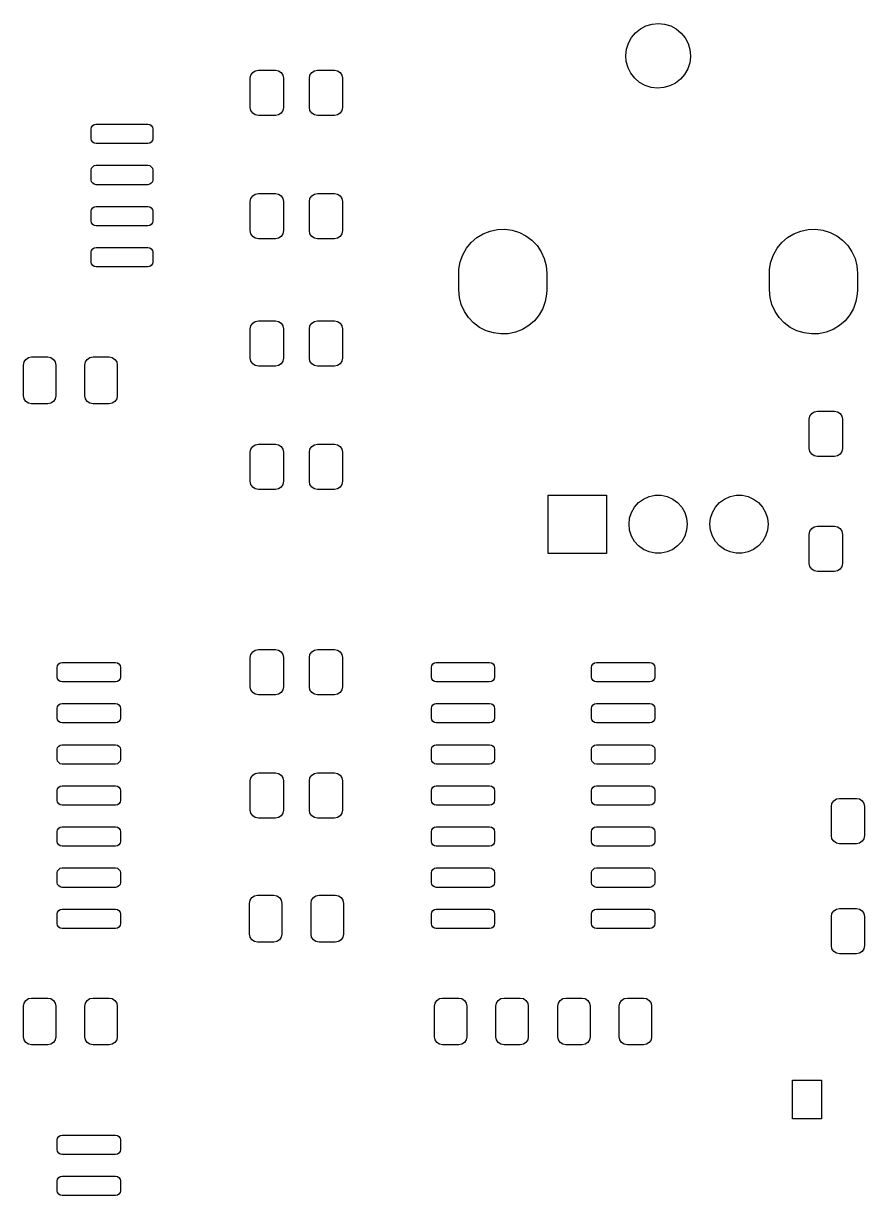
# Model space of a CAD drawing. Extents: x 57 to 241, y -129 to -56.
# Drawn here: x 189.94 to 215.93, y -91.87 to -55.64 of the extents above; entities that cross this region are included whole.
import ezdxf

# ---------------------------------------------------------------- set-up
doc = ezdxf.new("R2010")
doc.units = 0
doc.layers.add('BLACK', color=7, linetype='CONTINUOUS')

msp = doc.modelspace()

# ---------------------------------------------------------------- linework, layer by layer
at = {"layer": 'BLACK', "linetype": 'CONTINUOUS'}
for p, q in [((209.002, -55.8052), (209.175, -55.7148)), ((209.175, -55.7148), (209.363, -55.6597)), ((209.363, -55.6597), (209.557, -55.642)), ((209.557, -55.642), (209.751, -55.6624)), ((209.751, -55.6624), (209.938, -55.7201)), ((209.938, -55.7201), (210.109, -55.813)), ((208.631, -56.2481), (208.725, -56.077)), ((208.725, -56.077), (208.85, -55.9275)), ((208.85, -55.9275), (209.002, -55.8052)), ((210.109, -55.813), (210.26, -55.9374)), ((210.26, -55.9374), (210.383, -56.0886)), ((210.383, -56.0886), (210.475, -56.2609)), ((208.55, -56.628), (208.572, -56.4341)), ((208.572, -56.4341), (208.631, -56.2481)), ((210.475, -56.2609), (210.531, -56.4478)), ((210.531, -56.4478), (210.55, -56.642)), ((208.566, -56.8225), (208.55, -56.628)), ((208.62, -57.0101), (208.566, -56.8225)), ((210.525, -56.8635), (210.464, -57.0487)), ((210.55, -56.6699), (210.525, -56.8635)), ((210.55, -56.642), (210.55, -56.6699)), ((196.968, -57.2393), (197.022, -57.1582)), ((197.022, -57.1582), (197.103, -57.104)), ((197.103, -57.104), (197.199, -57.085)), ((197.199, -57.085), (197.724, -57.085)), ((197.724, -57.085), (197.82, -57.104)), ((197.82, -57.104), (197.901, -57.1582)), ((197.901, -57.1582), (197.955, -57.2393)), ((198.793, -57.2393), (198.847, -57.1582)), ((198.847, -57.1582), (198.928, -57.104)), ((198.928, -57.104), (199.024, -57.085)), ((199.024, -57.085), (199.549, -57.085)), ((199.549, -57.085), (199.645, -57.104)), ((199.645, -57.104), (199.726, -57.1582)), ((199.726, -57.1582), (199.78, -57.2393)), ((208.709, -57.1837), (208.62, -57.0101)), ((208.831, -57.3367), (208.709, -57.1837)), ((210.367, -57.2184), (210.24, -57.3662)), ((210.464, -57.0487), (210.367, -57.2184)), ((196.949, -57.335), (196.968, -57.2393)), ((196.949, -58.235), (196.949, -57.335)), ((197.955, -57.2393), (197.974, -57.335)), ((197.974, -57.335), (197.974, -58.235)), ((198.774, -57.335), (198.793, -57.2393)), ((198.774, -58.235), (198.774, -57.335)), ((199.78, -57.2393), (199.799, -57.335)), ((199.799, -57.335), (199.799, -58.235)), ((208.979, -57.4631), (208.831, -57.3367)), ((209.15, -57.5584), (208.979, -57.4631)), ((209.335, -57.6187), (209.15, -57.5584)), ((209.912, -57.5743), (209.724, -57.6268)), ((210.086, -57.4863), (209.912, -57.5743)), ((210.24, -57.3662), (210.086, -57.4863)), ((209.529, -57.6418), (209.335, -57.6187)), ((209.724, -57.6268), (209.529, -57.6418)), ((196.968, -58.3307), (196.949, -58.235)), ((197.974, -58.235), (197.955, -58.3307)), ((198.793, -58.3307), (198.774, -58.235)), ((199.799, -58.235), (199.78, -58.3307)), ((197.022, -58.4118), (196.968, -58.3307)), ((197.103, -58.466), (197.022, -58.4118)), ((197.199, -58.485), (197.103, -58.466)), ((197.724, -58.485), (197.199, -58.485)), ((197.82, -58.466), (197.724, -58.485)), ((197.901, -58.4118), (197.82, -58.466)), ((197.955, -58.3307), (197.901, -58.4118)), ((198.847, -58.4118), (198.793, -58.3307)), ((198.928, -58.466), (198.847, -58.4118)), ((199.024, -58.485), (198.928, -58.466)), ((199.549, -58.485), (199.024, -58.485)), ((199.645, -58.466), (199.549, -58.485)), ((199.726, -58.4118), (199.645, -58.466)), ((199.78, -58.3307), (199.726, -58.4118)), ((192.034, -58.905), (192.045, -58.8476)), ((192.034, -59.205), (192.034, -58.905)), ((192.045, -58.8476), (192.078, -58.7989)), ((192.078, -58.7989), (192.127, -58.7664)), ((192.127, -58.7664), (192.184, -58.755)), ((192.184, -58.755), (193.784, -58.755)), ((193.784, -58.755), (193.841, -58.7664)), ((193.841, -58.7664), (193.89, -58.7989)), ((193.89, -58.7989), (193.923, -58.8476)), ((193.923, -58.8476), (193.934, -58.905)), ((193.934, -58.905), (193.934, -59.205)), ((192.045, -59.2624), (192.034, -59.205)), ((192.078, -59.3111), (192.045, -59.2624)), ((192.127, -59.3436), (192.078, -59.3111)), ((192.184, -59.355), (192.127, -59.3436)), ((193.784, -59.355), (192.184, -59.355)), ((193.841, -59.3436), (193.784, -59.355)), ((193.89, -59.3111), (193.841, -59.3436)), ((193.923, -59.2624), (193.89, -59.3111)), ((193.934, -59.205), (193.923, -59.2624)), ((192.034, -60.175), (192.045, -60.1176)), ((192.045, -60.1176), (192.078, -60.0689)), ((192.078, -60.0689), (192.127, -60.0364)), ((192.127, -60.0364), (192.184, -60.025)), ((192.184, -60.025), (193.784, -60.025)), ((193.784, -60.025), (193.841, -60.0364)), ((193.841, -60.0364), (193.89, -60.0689)), ((193.89, -60.0689), (193.923, -60.1176)), ((193.923, -60.1176), (193.934, -60.175)), ((192.034, -60.475), (192.034, -60.175)), ((192.045, -60.5324), (192.034, -60.475)), ((193.934, -60.475), (193.923, -60.5324)), ((193.934, -60.175), (193.934, -60.475)), ((192.078, -60.5811), (192.045, -60.5324)), ((192.127, -60.6136), (192.078, -60.5811)), ((192.184, -60.625), (192.127, -60.6136)), ((193.784, -60.625), (192.184, -60.625)), ((193.841, -60.6136), (193.784, -60.625)), ((193.89, -60.5811), (193.841, -60.6136)), ((193.923, -60.5324), (193.89, -60.5811)), ((196.949, -61.145), (196.968, -61.0493)), ((196.949, -62.045), (196.949, -61.145)), ((196.968, -61.0493), (197.022, -60.9682)), ((197.022, -60.9682), (197.103, -60.914)), ((197.103, -60.914), (197.199, -60.895)), ((197.199, -60.895), (197.724, -60.895)), ((197.724, -60.895), (197.82, -60.914)), ((197.82, -60.914), (197.901, -60.9682)), ((197.901, -60.9682), (197.955, -61.0493)), ((197.955, -61.0493), (197.974, -61.145)), ((197.974, -61.145), (197.974, -62.045)), ((198.774, -61.145), (198.793, -61.0493)), ((198.774, -62.045), (198.774, -61.145)), ((198.793, -61.0493), (198.847, -60.9682)), ((198.847, -60.9682), (198.928, -60.914)), ((198.928, -60.914), (199.024, -60.895)), ((199.024, -60.895), (199.549, -60.895)), ((199.549, -60.895), (199.645, -60.914)), ((199.645, -60.914), (199.726, -60.9682)), ((199.726, -60.9682), (199.78, -61.0493)), ((199.78, -61.0493), (199.799, -61.145)), ((199.799, -61.145), (199.799, -62.045)), ((192.034, -61.445), (192.045, -61.3876)), ((192.034, -61.745), (192.034, -61.445)), ((192.045, -61.3876), (192.078, -61.3389)), ((192.078, -61.3389), (192.127, -61.3064)), ((192.127, -61.3064), (192.184, -61.295)), ((192.184, -61.295), (193.784, -61.295)), ((193.784, -61.295), (193.841, -61.3064)), ((193.841, -61.3064), (193.89, -61.3389)), ((193.89, -61.3389), (193.923, -61.3876)), ((193.923, -61.3876), (193.934, -61.445)), ((193.934, -61.445), (193.934, -61.745)), ((192.045, -61.8024), (192.034, -61.745)), ((192.078, -61.8511), (192.045, -61.8024)), ((192.127, -61.8836), (192.078, -61.8511)), ((192.184, -61.895), (192.127, -61.8836)), ((193.784, -61.895), (192.184, -61.895)), ((193.841, -61.8836), (193.784, -61.895)), ((193.89, -61.8511), (193.841, -61.8836)), ((193.923, -61.8024), (193.89, -61.8511)), ((193.934, -61.745), (193.923, -61.8024)), ((196.968, -62.1407), (196.949, -62.045)), ((197.022, -62.2218), (196.968, -62.1407)), ((197.103, -62.276), (197.022, -62.2218)), ((197.199, -62.295), (197.103, -62.276)), ((197.724, -62.295), (197.199, -62.295)), ((197.82, -62.276), (197.724, -62.295)), ((197.901, -62.2218), (197.82, -62.276)), ((197.955, -62.1407), (197.901, -62.2218)), ((197.974, -62.045), (197.955, -62.1407)), ((198.793, -62.1407), (198.774, -62.045)), ((198.847, -62.2218), (198.793, -62.1407)), ((198.928, -62.276), (198.847, -62.2218)), ((199.024, -62.295), (198.928, -62.276)), ((199.549, -62.295), (199.024, -62.295)), ((199.645, -62.276), (199.549, -62.295)), ((199.726, -62.2218), (199.645, -62.276)), ((199.78, -62.1407), (199.726, -62.2218)), ((199.799, -62.045), (199.78, -62.1407)), ((203.775, -62.4119), (203.949, -62.2611)), ((203.949, -62.2611), (204.145, -62.1418)), ((204.145, -62.1418), (204.359, -62.0574)), ((204.359, -62.0574), (204.584, -62.0101)), ((204.584, -62.0101), (204.814, -62.0015)), ((204.814, -62.0015), (205.042, -62.0317)), ((205.042, -62.0317), (205.262, -62.0999)), ((205.262, -62.0999), (205.467, -62.2041)), ((205.467, -62.2041), (205.651, -62.3414)), ((213.375, -62.4119), (213.549, -62.2611)), ((213.549, -62.2611), (213.745, -62.1418)), ((213.745, -62.1418), (213.959, -62.0574)), ((213.959, -62.0574), (214.184, -62.0101)), ((214.184, -62.0101), (214.414, -62.0015)), ((214.414, -62.0015), (214.642, -62.0317)), ((214.642, -62.0317), (214.862, -62.0999)), ((214.862, -62.0999), (215.067, -62.2041)), ((215.067, -62.2041), (215.251, -62.3414)), ((192.034, -62.715), (192.045, -62.6576)), ((192.045, -62.6576), (192.078, -62.6089)), ((192.078, -62.6089), (192.127, -62.5764)), ((192.127, -62.5764), (192.184, -62.565)), ((192.184, -62.565), (193.784, -62.565)), ((193.784, -62.565), (193.841, -62.5764)), ((193.841, -62.5764), (193.89, -62.6089)), ((193.89, -62.6089), (193.923, -62.6576)), ((193.923, -62.6576), (193.934, -62.715)), ((203.515, -62.7895), (203.629, -62.5897)), ((203.629, -62.5897), (203.775, -62.4119)), ((205.651, -62.3414), (205.81, -62.5078)), ((205.81, -62.5078), (205.938, -62.6986)), ((213.115, -62.7895), (213.229, -62.5897)), ((213.229, -62.5897), (213.375, -62.4119)), ((215.251, -62.3414), (215.41, -62.5078)), ((215.41, -62.5078), (215.538, -62.6986)), ((192.034, -63.015), (192.034, -62.715)), ((192.045, -63.0724), (192.034, -63.015)), ((193.934, -63.015), (193.923, -63.0724)), ((193.934, -62.715), (193.934, -63.015)), ((203.396, -63.232), (203.437, -63.0057)), ((203.437, -63.0057), (203.515, -62.7895)), ((205.938, -62.6986), (206.033, -62.9083)), ((206.033, -62.9083), (206.091, -63.1309)), ((212.996, -63.232), (213.037, -63.0057)), ((213.037, -63.0057), (213.115, -62.7895)), ((215.538, -62.6986), (215.633, -62.9083)), ((215.633, -62.9083), (215.691, -63.1309)), ((192.078, -63.1211), (192.045, -63.0724)), ((192.127, -63.1536), (192.078, -63.1211)), ((192.184, -63.165), (192.127, -63.1536)), ((193.784, -63.165), (192.184, -63.165)), ((193.841, -63.1536), (193.784, -63.165)), ((193.89, -63.1211), (193.841, -63.1536)), ((193.923, -63.0724), (193.89, -63.1211)), ((203.39, -63.36), (203.396, -63.232)), ((203.39, -63.88), (203.39, -63.36)), ((206.091, -63.1309), (206.11, -63.36)), ((206.11, -63.36), (206.11, -63.88)), ((212.99, -63.36), (212.996, -63.232)), ((212.99, -63.88), (212.99, -63.36)), ((215.691, -63.1309), (215.71, -63.36)), ((215.71, -63.36), (215.71, -63.88)), ((203.409, -64.1091), (203.39, -63.88)), ((203.467, -64.3317), (203.409, -64.1091)), ((206.104, -64.008), (206.063, -64.2343)), ((206.11, -63.88), (206.104, -64.008)), ((213.009, -64.1091), (212.99, -63.88)), ((213.067, -64.3317), (213.009, -64.1091)), ((215.704, -64.008), (215.663, -64.2343)), ((215.71, -63.88), (215.704, -64.008)), ((203.562, -64.5414), (203.467, -64.3317)), ((205.985, -64.4505), (205.871, -64.6503)), ((206.063, -64.2343), (205.985, -64.4505)), ((213.162, -64.5414), (213.067, -64.3317)), ((215.585, -64.4505), (215.471, -64.6503)), ((215.663, -64.2343), (215.585, -64.4505)), ((197.103, -64.851), (197.199, -64.832)), ((197.199, -64.832), (197.724, -64.832)), ((197.724, -64.832), (197.82, -64.851)), ((198.928, -64.851), (199.024, -64.832)), ((199.024, -64.832), (199.549, -64.832)), ((199.549, -64.832), (199.645, -64.851)), ((203.69, -64.7322), (203.562, -64.5414)), ((203.849, -64.8986), (203.69, -64.7322)), ((205.725, -64.8281), (205.551, -64.9789)), ((205.871, -64.6503), (205.725, -64.8281)), ((213.29, -64.7322), (213.162, -64.5414)), ((213.449, -64.8986), (213.29, -64.7322)), ((215.325, -64.8281), (215.151, -64.9789)), ((215.471, -64.6503), (215.325, -64.8281)), ((196.949, -65.082), (196.968, -64.9863)), ((196.949, -65.982), (196.949, -65.082)), ((196.968, -64.9863), (197.022, -64.9052)), ((197.022, -64.9052), (197.103, -64.851)), ((197.82, -64.851), (197.901, -64.9052)), ((197.901, -64.9052), (197.955, -64.9863)), ((197.955, -64.9863), (197.974, -65.082)), ((197.974, -65.082), (197.974, -65.982)), ((198.774, -65.082), (198.793, -64.9863)), ((198.774, -65.982), (198.774, -65.082)), ((198.793, -64.9863), (198.847, -64.9052)), ((198.847, -64.9052), (198.928, -64.851)), ((199.645, -64.851), (199.726, -64.9052)), ((199.726, -64.9052), (199.78, -64.9863)), ((199.78, -64.9863), (199.799, -65.082)), ((199.799, -65.082), (199.799, -65.982)), ((204.033, -65.0359), (203.849, -64.8986)), ((204.238, -65.1401), (204.033, -65.0359)), ((204.458, -65.2083), (204.238, -65.1401)), ((205.141, -65.1826), (204.916, -65.2299)), ((205.355, -65.0982), (205.141, -65.1826)), ((205.551, -64.9789), (205.355, -65.0982)), ((213.633, -65.0359), (213.449, -64.8986)), ((213.838, -65.1401), (213.633, -65.0359)), ((214.058, -65.2083), (213.838, -65.1401)), ((214.741, -65.1826), (214.516, -65.2299)), ((214.955, -65.0982), (214.741, -65.1826)), ((215.151, -64.9789), (214.955, -65.0982)), ((204.686, -65.2385), (204.458, -65.2083)), ((204.916, -65.2299), (204.686, -65.2385)), ((214.286, -65.2385), (214.058, -65.2083)), ((214.516, -65.2299), (214.286, -65.2385)), ((189.939, -66.2), (189.958, -66.1043)), ((189.939, -67.15), (189.939, -66.2)), ((189.958, -66.1043), (190.012, -66.0232)), ((190.012, -66.0232), (190.093, -65.969)), ((190.093, -65.969), (190.189, -65.95)), ((190.189, -65.95), (190.689, -65.95)), ((190.689, -65.95), (190.785, -65.969)), ((190.785, -65.969), (190.866, -66.0232)), ((190.866, -66.0232), (190.92, -66.1043)), ((190.92, -66.1043), (190.939, -66.2)), ((190.939, -66.2), (190.939, -67.15)), ((191.839, -66.2), (191.858, -66.1043)), ((191.839, -67.15), (191.839, -66.2)), ((191.858, -66.1043), (191.912, -66.0232)), ((191.912, -66.0232), (191.993, -65.969)), ((191.993, -65.969), (192.089, -65.95)), ((192.089, -65.95), (192.589, -65.95)), ((192.589, -65.95), (192.685, -65.969)), ((192.685, -65.969), (192.766, -66.0232)), ((192.766, -66.0232), (192.82, -66.1043)), ((192.82, -66.1043), (192.839, -66.2)), ((192.839, -66.2), (192.839, -67.15)), ((196.968, -66.0777), (196.949, -65.982)), ((197.022, -66.1588), (196.968, -66.0777)), ((197.103, -66.213), (197.022, -66.1588)), ((197.199, -66.232), (197.103, -66.213)), ((197.724, -66.232), (197.199, -66.232)), ((197.82, -66.213), (197.724, -66.232)), ((197.901, -66.1588), (197.82, -66.213)), ((197.955, -66.0777), (197.901, -66.1588)), ((197.974, -65.982), (197.955, -66.0777)), ((198.793, -66.0777), (198.774, -65.982)), ((198.847, -66.1588), (198.793, -66.0777)), ((198.928, -66.213), (198.847, -66.1588)), ((199.024, -66.232), (198.928, -66.213)), ((199.549, -66.232), (199.024, -66.232)), ((199.645, -66.213), (199.549, -66.232)), ((199.726, -66.1588), (199.645, -66.213)), ((199.78, -66.0777), (199.726, -66.1588)), ((199.799, -65.982), (199.78, -66.0777)), ((189.958, -67.2457), (189.939, -67.15)), ((190.012, -67.3268), (189.958, -67.2457)), ((190.093, -67.381), (190.012, -67.3268)), ((190.866, -67.3268), (190.785, -67.381)), ((190.92, -67.2457), (190.866, -67.3268)), ((190.939, -67.15), (190.92, -67.2457)), ((191.858, -67.2457), (191.839, -67.15)), ((191.912, -67.3268), (191.858, -67.2457)), ((191.993, -67.381), (191.912, -67.3268)), ((192.766, -67.3268), (192.685, -67.381)), ((192.82, -67.2457), (192.766, -67.3268)), ((192.839, -67.15), (192.82, -67.2457)), ((190.189, -67.4), (190.093, -67.381)), ((190.689, -67.4), (190.189, -67.4)), ((190.785, -67.381), (190.689, -67.4)), ((192.089, -67.4), (191.993, -67.381)), ((192.589, -67.4), (192.089, -67.4)), ((192.685, -67.381), (192.589, -67.4)), ((214.24, -67.7803), (214.294, -67.6992)), ((214.294, -67.6992), (214.375, -67.645)), ((214.375, -67.645), (214.471, -67.626)), ((214.471, -67.626), (214.996, -67.626)), ((214.996, -67.626), (215.092, -67.645)), ((215.092, -67.645), (215.173, -67.6992)), ((215.173, -67.6992), (215.227, -67.7803)), ((214.221, -67.876), (214.24, -67.7803)), ((214.221, -68.776), (214.221, -67.876)), ((215.227, -67.7803), (215.246, -67.876)), ((215.246, -67.876), (215.246, -68.776)), ((196.949, -68.892), (196.968, -68.7963)), ((196.968, -68.7963), (197.022, -68.7152)), ((197.022, -68.7152), (197.103, -68.661)), ((197.103, -68.661), (197.199, -68.642)), ((197.199, -68.642), (197.724, -68.642)), ((197.724, -68.642), (197.82, -68.661)), ((197.82, -68.661), (197.901, -68.7152)), ((197.901, -68.7152), (197.955, -68.7963)), ((197.955, -68.7963), (197.974, -68.892)), ((198.774, -68.892), (198.793, -68.7963)), ((198.793, -68.7963), (198.847, -68.7152)), ((198.847, -68.7152), (198.928, -68.661)), ((198.928, -68.661), (199.024, -68.642)), ((199.024, -68.642), (199.549, -68.642)), ((199.549, -68.642), (199.645, -68.661)), ((199.645, -68.661), (199.726, -68.7152)), ((199.726, -68.7152), (199.78, -68.7963)), ((199.78, -68.7963), (199.799, -68.892)), ((214.24, -68.8717), (214.221, -68.776)), ((215.246, -68.776), (215.227, -68.8717)), ((196.949, -69.792), (196.949, -68.892)), ((197.974, -68.892), (197.974, -69.792)), ((198.774, -69.792), (198.774, -68.892)), ((199.799, -68.892), (199.799, -69.792)), ((214.294, -68.9528), (214.24, -68.8717)), ((214.375, -69.007), (214.294, -68.9528)), ((214.471, -69.026), (214.375, -69.007)), ((214.996, -69.026), (214.471, -69.026)), ((215.092, -69.007), (214.996, -69.026)), ((215.173, -68.9528), (215.092, -69.007)), ((215.227, -68.8717), (215.173, -68.9528)), ((196.968, -69.8877), (196.949, -69.792)), ((197.022, -69.9688), (196.968, -69.8877)), ((197.955, -69.8877), (197.901, -69.9688)), ((197.974, -69.792), (197.955, -69.8877)), ((198.793, -69.8877), (198.774, -69.792)), ((198.847, -69.9688), (198.793, -69.8877)), ((199.78, -69.8877), (199.726, -69.9688)), ((199.799, -69.792), (199.78, -69.8877)), ((197.103, -70.023), (197.022, -69.9688)), ((197.199, -70.042), (197.103, -70.023)), ((197.724, -70.042), (197.199, -70.042)), ((197.82, -70.023), (197.724, -70.042)), ((197.901, -69.9688), (197.82, -70.023)), ((198.928, -70.023), (198.847, -69.9688)), ((199.024, -70.042), (198.928, -70.023)), ((199.549, -70.042), (199.024, -70.042)), ((199.645, -70.023), (199.549, -70.042)), ((199.726, -69.9688), (199.645, -70.023)), ((206.15, -72.02), (206.15, -70.22)), ((206.15, -70.22), (207.95, -70.22)), ((207.95, -70.22), (207.95, -72.02)), ((209.1, -70.3406), (209.272, -70.264)), ((209.272, -70.264), (209.456, -70.2249)), ((209.456, -70.2249), (209.644, -70.2249)), ((209.644, -70.2249), (209.828, -70.264)), ((209.828, -70.264), (210, -70.3406)), ((211.6, -70.3406), (211.772, -70.264)), ((211.772, -70.264), (211.956, -70.2249)), ((211.956, -70.2249), (212.144, -70.2249)), ((212.144, -70.2249), (212.328, -70.264)), ((212.328, -70.264), (212.5, -70.3406)), ((208.728, -70.7539), (208.822, -70.591)), ((208.822, -70.591), (208.948, -70.4512)), ((208.948, -70.4512), (209.1, -70.3406)), ((210, -70.3406), (210.152, -70.4512)), ((210.152, -70.4512), (210.278, -70.591)), ((210.278, -70.591), (210.372, -70.7539)), ((211.228, -70.7539), (211.322, -70.591)), ((211.322, -70.591), (211.448, -70.4512)), ((211.448, -70.4512), (211.6, -70.3406)), ((212.5, -70.3406), (212.652, -70.4512)), ((212.652, -70.4512), (212.778, -70.591)), ((212.778, -70.591), (212.872, -70.7539)), ((208.65, -71.12), (208.67, -70.9329)), ((208.67, -70.9329), (208.728, -70.7539)), ((210.372, -70.7539), (210.43, -70.9329)), ((210.43, -70.9329), (210.45, -71.12)), ((211.15, -71.12), (211.17, -70.9329)), ((211.17, -70.9329), (211.228, -70.7539)), ((212.872, -70.7539), (212.93, -70.9329)), ((212.93, -70.9329), (212.95, -71.12)), ((208.67, -71.3071), (208.65, -71.12)), ((208.728, -71.4861), (208.67, -71.3071)), ((210.43, -71.3071), (210.372, -71.4861)), ((210.45, -71.12), (210.43, -71.3071)), ((211.17, -71.3071), (211.15, -71.12)), ((211.228, -71.4861), (211.17, -71.3071)), ((212.93, -71.3071), (212.872, -71.4861)), ((212.95, -71.12), (212.93, -71.3071)), ((214.221, -71.432), (214.24, -71.3363)), ((214.24, -71.3363), (214.294, -71.2552)), ((214.294, -71.2552), (214.375, -71.201)), ((214.375, -71.201), (214.471, -71.182)), ((214.471, -71.182), (214.996, -71.182)), ((214.996, -71.182), (215.092, -71.201)), ((215.092, -71.201), (215.173, -71.2552)), ((215.173, -71.2552), (215.227, -71.3363)), ((215.227, -71.3363), (215.246, -71.432)), ((208.822, -71.649), (208.728, -71.4861)), ((208.948, -71.7888), (208.822, -71.649)), ((210.278, -71.649), (210.152, -71.7888)), ((210.372, -71.4861), (210.278, -71.649)), ((211.322, -71.649), (211.228, -71.4861)), ((211.448, -71.7888), (211.322, -71.649)), ((212.778, -71.649), (212.652, -71.7888)), ((212.872, -71.4861), (212.778, -71.649)), ((214.221, -72.332), (214.221, -71.432)), ((215.246, -71.432), (215.246, -72.332)), ((207.95, -72.02), (206.15, -72.02)), ((209.1, -71.8994), (208.948, -71.7888)), ((209.272, -71.976), (209.1, -71.8994)), ((209.456, -72.0151), (209.272, -71.976)), ((209.644, -72.0151), (209.456, -72.0151)), ((209.828, -71.976), (209.644, -72.0151)), ((210, -71.8994), (209.828, -71.976)), ((210.152, -71.7888), (210, -71.8994)), ((211.6, -71.8994), (211.448, -71.7888)), ((211.772, -71.976), (211.6, -71.8994)), ((211.956, -72.0151), (211.772, -71.976)), ((212.144, -72.0151), (211.956, -72.0151)), ((212.328, -71.976), (212.144, -72.0151)), ((212.5, -71.8994), (212.328, -71.976)), ((212.652, -71.7888), (212.5, -71.8994)), ((214.24, -72.4277), (214.221, -72.332)), ((214.294, -72.5088), (214.24, -72.4277)), ((215.227, -72.4277), (215.173, -72.5088)), ((215.246, -72.332), (215.227, -72.4277)), ((214.375, -72.563), (214.294, -72.5088)), ((214.471, -72.582), (214.375, -72.563)), ((214.996, -72.582), (214.471, -72.582)), ((215.092, -72.563), (214.996, -72.582)), ((215.173, -72.5088), (215.092, -72.563)), ((196.949, -75.242), (196.968, -75.1463)), ((196.949, -76.142), (196.949, -75.242)), ((196.968, -75.1463), (197.022, -75.0652)), ((197.022, -75.0652), (197.103, -75.011)), ((197.103, -75.011), (197.199, -74.992)), ((197.199, -74.992), (197.724, -74.992)), ((197.724, -74.992), (197.82, -75.011)), ((197.82, -75.011), (197.901, -75.0652)), ((197.901, -75.0652), (197.955, -75.1463)), ((197.955, -75.1463), (197.974, -75.242)), ((197.974, -75.242), (197.974, -76.142)), ((198.774, -75.242), (198.793, -75.1463)), ((198.774, -76.142), (198.774, -75.242)), ((198.793, -75.1463), (198.847, -75.0652)), ((198.847, -75.0652), (198.928, -75.011)), ((198.928, -75.011), (199.024, -74.992)), ((199.024, -74.992), (199.549, -74.992)), ((199.549, -74.992), (199.645, -75.011)), ((199.645, -75.011), (199.726, -75.0652)), ((199.726, -75.0652), (199.78, -75.1463)), ((199.78, -75.1463), (199.799, -75.242)), ((199.799, -75.242), (199.799, -76.142)), ((190.984, -75.542), (190.995, -75.4846)), ((190.984, -75.842), (190.984, -75.542)), ((190.995, -75.4846), (191.028, -75.4359)), ((191.028, -75.4359), (191.077, -75.4034)), ((191.077, -75.4034), (191.134, -75.392)), ((191.134, -75.392), (192.784, -75.392)), ((192.784, -75.392), (192.841, -75.4034)), ((192.841, -75.4034), (192.89, -75.4359)), ((192.89, -75.4359), (192.923, -75.4846)), ((192.923, -75.4846), (192.934, -75.542)), ((192.934, -75.542), (192.934, -75.842)), ((202.544, -75.542), (202.555, -75.4846)), ((202.544, -75.842), (202.544, -75.542)), ((202.555, -75.4846), (202.588, -75.4359)), ((202.588, -75.4359), (202.637, -75.4034)), ((202.637, -75.4034), (202.694, -75.392)), ((202.694, -75.392), (204.344, -75.392)), ((204.344, -75.392), (204.401, -75.4034)), ((204.401, -75.4034), (204.45, -75.4359)), ((204.45, -75.4359), (204.483, -75.4846)), ((204.483, -75.4846), (204.494, -75.542)), ((204.494, -75.542), (204.494, -75.842)), ((207.494, -75.542), (207.505, -75.4846)), ((207.494, -75.842), (207.494, -75.542)), ((207.505, -75.4846), (207.538, -75.4359)), ((207.538, -75.4359), (207.587, -75.4034)), ((207.587, -75.4034), (207.644, -75.392)), ((207.644, -75.392), (209.294, -75.392)), ((209.294, -75.392), (209.351, -75.4034)), ((209.351, -75.4034), (209.4, -75.4359)), ((209.4, -75.4359), (209.433, -75.4846)), ((209.433, -75.4846), (209.444, -75.542)), ((209.444, -75.542), (209.444, -75.842)), ((190.995, -75.8994), (190.984, -75.842)), ((191.028, -75.9481), (190.995, -75.8994)), ((191.077, -75.9806), (191.028, -75.9481)), ((191.134, -75.992), (191.077, -75.9806)), ((192.784, -75.992), (191.134, -75.992)), ((192.841, -75.9806), (192.784, -75.992)), ((192.89, -75.9481), (192.841, -75.9806)), ((192.923, -75.8994), (192.89, -75.9481)), ((192.934, -75.842), (192.923, -75.8994)), ((202.555, -75.8994), (202.544, -75.842)), ((202.588, -75.9481), (202.555, -75.8994)), ((202.637, -75.9806), (202.588, -75.9481)), ((202.694, -75.992), (202.637, -75.9806)), ((204.344, -75.992), (202.694, -75.992)), ((204.401, -75.9806), (204.344, -75.992)), ((204.45, -75.9481), (204.401, -75.9806)), ((204.483, -75.8994), (204.45, -75.9481)), ((204.494, -75.842), (204.483, -75.8994)), ((207.505, -75.8994), (207.494, -75.842)), ((207.538, -75.9481), (207.505, -75.8994)), ((207.587, -75.9806), (207.538, -75.9481)), ((207.644, -75.992), (207.587, -75.9806)), ((209.294, -75.992), (207.644, -75.992)), ((209.351, -75.9806), (209.294, -75.992)), ((209.4, -75.9481), (209.351, -75.9806)), ((209.433, -75.8994), (209.4, -75.9481)), ((209.444, -75.842), (209.433, -75.8994)), ((196.968, -76.2377), (196.949, -76.142)), ((197.022, -76.3188), (196.968, -76.2377)), ((197.103, -76.373), (197.022, -76.3188)), ((197.199, -76.392), (197.103, -76.373)), ((197.724, -76.392), (197.199, -76.392)), ((197.82, -76.373), (197.724, -76.392)), ((197.901, -76.3188), (197.82, -76.373)), ((197.955, -76.2377), (197.901, -76.3188)), ((197.974, -76.142), (197.955, -76.2377)), ((198.793, -76.2377), (198.774, -76.142)), ((198.847, -76.3188), (198.793, -76.2377)), ((198.928, -76.373), (198.847, -76.3188)), ((199.024, -76.392), (198.928, -76.373)), ((199.549, -76.392), (199.024, -76.392)), ((199.645, -76.373), (199.549, -76.392)), ((199.726, -76.3188), (199.645, -76.373)), ((199.78, -76.2377), (199.726, -76.3188)), ((199.799, -76.142), (199.78, -76.2377)), ((190.984, -76.812), (190.995, -76.7546)), ((190.995, -76.7546), (191.028, -76.7059)), ((191.028, -76.7059), (191.077, -76.6734)), ((191.077, -76.6734), (191.134, -76.662)), ((191.134, -76.662), (192.784, -76.662)), ((192.784, -76.662), (192.841, -76.6734)), ((192.841, -76.6734), (192.89, -76.7059)), ((192.89, -76.7059), (192.923, -76.7546)), ((192.923, -76.7546), (192.934, -76.812)), ((202.544, -76.812), (202.555, -76.7546)), ((202.555, -76.7546), (202.588, -76.7059)), ((202.588, -76.7059), (202.637, -76.6734)), ((202.637, -76.6734), (202.694, -76.662)), ((202.694, -76.662), (204.344, -76.662)), ((204.344, -76.662), (204.401, -76.6734)), ((204.401, -76.6734), (204.45, -76.7059)), ((204.45, -76.7059), (204.483, -76.7546)), ((204.483, -76.7546), (204.494, -76.812)), ((207.494, -76.812), (207.505, -76.7546)), ((207.505, -76.7546), (207.538, -76.7059)), ((207.538, -76.7059), (207.587, -76.6734)), ((207.587, -76.6734), (207.644, -76.662)), ((207.644, -76.662), (209.294, -76.662)), ((209.294, -76.662), (209.351, -76.6734)), ((209.351, -76.6734), (209.4, -76.7059)), ((209.4, -76.7059), (209.433, -76.7546)), ((209.433, -76.7546), (209.444, -76.812)), ((190.984, -77.112), (190.984, -76.812)), ((190.995, -77.1694), (190.984, -77.112)), ((192.934, -77.112), (192.923, -77.1694)), ((192.934, -76.812), (192.934, -77.112)), ((202.544, -77.112), (202.544, -76.812)), ((202.555, -77.1694), (202.544, -77.112)), ((204.494, -77.112), (204.483, -77.1694)), ((204.494, -76.812), (204.494, -77.112)), ((207.494, -77.112), (207.494, -76.812)), ((207.505, -77.1694), (207.494, -77.112)), ((209.444, -77.112), (209.433, -77.1694)), ((209.444, -76.812), (209.444, -77.112)), ((191.028, -77.2181), (190.995, -77.1694)), ((191.077, -77.2506), (191.028, -77.2181)), ((191.134, -77.262), (191.077, -77.2506)), ((192.784, -77.262), (191.134, -77.262)), ((192.841, -77.2506), (192.784, -77.262)), ((192.89, -77.2181), (192.841, -77.2506)), ((192.923, -77.1694), (192.89, -77.2181)), ((202.588, -77.2181), (202.555, -77.1694)), ((202.637, -77.2506), (202.588, -77.2181)), ((202.694, -77.262), (202.637, -77.2506)), ((204.344, -77.262), (202.694, -77.262)), ((204.401, -77.2506), (204.344, -77.262)), ((204.45, -77.2181), (204.401, -77.2506)), ((204.483, -77.1694), (204.45, -77.2181)), ((207.538, -77.2181), (207.505, -77.1694)), ((207.587, -77.2506), (207.538, -77.2181)), ((207.644, -77.262), (207.587, -77.2506)), ((209.294, -77.262), (207.644, -77.262)), ((209.351, -77.2506), (209.294, -77.262)), ((209.4, -77.2181), (209.351, -77.2506)), ((209.433, -77.1694), (209.4, -77.2181)), ((190.984, -78.082), (190.995, -78.0246)), ((190.984, -78.382), (190.984, -78.082)), ((190.995, -78.0246), (191.028, -77.9759)), ((191.028, -77.9759), (191.077, -77.9434)), ((191.077, -77.9434), (191.134, -77.932)), ((191.134, -77.932), (192.784, -77.932)), ((192.784, -77.932), (192.841, -77.9434)), ((192.841, -77.9434), (192.89, -77.9759)), ((192.89, -77.9759), (192.923, -78.0246)), ((192.923, -78.0246), (192.934, -78.082)), ((192.934, -78.082), (192.934, -78.382)), ((202.544, -78.082), (202.555, -78.0246)), ((202.544, -78.382), (202.544, -78.082)), ((202.555, -78.0246), (202.588, -77.9759)), ((202.588, -77.9759), (202.637, -77.9434)), ((202.637, -77.9434), (202.694, -77.932)), ((202.694, -77.932), (204.344, -77.932)), ((204.344, -77.932), (204.401, -77.9434)), ((204.401, -77.9434), (204.45, -77.9759)), ((204.45, -77.9759), (204.483, -78.0246)), ((204.483, -78.0246), (204.494, -78.082)), ((204.494, -78.082), (204.494, -78.382)), ((207.494, -78.082), (207.505, -78.0246)), ((207.494, -78.382), (207.494, -78.082)), ((207.505, -78.0246), (207.538, -77.9759)), ((207.538, -77.9759), (207.587, -77.9434)), ((207.587, -77.9434), (207.644, -77.932)), ((207.644, -77.932), (209.294, -77.932)), ((209.294, -77.932), (209.351, -77.9434)), ((209.351, -77.9434), (209.4, -77.9759)), ((209.4, -77.9759), (209.433, -78.0246)), ((209.433, -78.0246), (209.444, -78.082)), ((209.444, -78.082), (209.444, -78.382)), ((190.995, -78.4394), (190.984, -78.382)), ((191.028, -78.4881), (190.995, -78.4394)), ((191.077, -78.5206), (191.028, -78.4881)), ((191.134, -78.532), (191.077, -78.5206)), ((192.784, -78.532), (191.134, -78.532)), ((192.841, -78.5206), (192.784, -78.532)), ((192.89, -78.4881), (192.841, -78.5206)), ((192.923, -78.4394), (192.89, -78.4881)), ((192.934, -78.382), (192.923, -78.4394)), ((202.555, -78.4394), (202.544, -78.382)), ((202.588, -78.4881), (202.555, -78.4394)), ((202.637, -78.5206), (202.588, -78.4881)), ((202.694, -78.532), (202.637, -78.5206)), ((204.344, -78.532), (202.694, -78.532)), ((204.401, -78.5206), (204.344, -78.532)), ((204.45, -78.4881), (204.401, -78.5206)), ((204.483, -78.4394), (204.45, -78.4881)), ((204.494, -78.382), (204.483, -78.4394)), ((207.505, -78.4394), (207.494, -78.382)), ((207.538, -78.4881), (207.505, -78.4394)), ((207.587, -78.5206), (207.538, -78.4881)), ((207.644, -78.532), (207.587, -78.5206)), ((209.294, -78.532), (207.644, -78.532)), ((209.351, -78.5206), (209.294, -78.532)), ((209.4, -78.4881), (209.351, -78.5206)), ((209.433, -78.4394), (209.4, -78.4881)), ((209.444, -78.382), (209.433, -78.4394)), ((196.949, -79.052), (196.968, -78.9563)), ((196.968, -78.9563), (197.022, -78.8752)), ((197.022, -78.8752), (197.103, -78.821)), ((197.103, -78.821), (197.199, -78.802)), ((197.199, -78.802), (197.724, -78.802)), ((197.724, -78.802), (197.82, -78.821)), ((197.82, -78.821), (197.901, -78.8752)), ((197.901, -78.8752), (197.955, -78.9563)), ((197.955, -78.9563), (197.974, -79.052)), ((198.774, -79.052), (198.793, -78.9563)), ((198.793, -78.9563), (198.847, -78.8752)), ((198.847, -78.8752), (198.928, -78.821)), ((198.928, -78.821), (199.024, -78.802)), ((199.024, -78.802), (199.549, -78.802)), ((199.549, -78.802), (199.645, -78.821)), ((199.645, -78.821), (199.726, -78.8752)), ((199.726, -78.8752), (199.78, -78.9563)), ((199.78, -78.9563), (199.799, -79.052)), ((190.984, -79.352), (190.995, -79.2946)), ((190.995, -79.2946), (191.028, -79.2459)), ((191.028, -79.2459), (191.077, -79.2134)), ((191.077, -79.2134), (191.134, -79.202)), ((191.134, -79.202), (192.784, -79.202)), ((192.784, -79.202), (192.841, -79.2134)), ((192.841, -79.2134), (192.89, -79.2459)), ((192.89, -79.2459), (192.923, -79.2946)), ((192.923, -79.2946), (192.934, -79.352)), ((196.949, -79.952), (196.949, -79.052)), ((197.974, -79.052), (197.974, -79.952)), ((198.774, -79.952), (198.774, -79.052)), ((199.799, -79.052), (199.799, -79.952)), ((202.544, -79.352), (202.555, -79.2946)), ((202.555, -79.2946), (202.588, -79.2459)), ((202.588, -79.2459), (202.637, -79.2134)), ((202.637, -79.2134), (202.694, -79.202)), ((202.694, -79.202), (204.344, -79.202)), ((204.344, -79.202), (204.401, -79.2134)), ((204.401, -79.2134), (204.45, -79.2459)), ((204.45, -79.2459), (204.483, -79.2946)), ((204.483, -79.2946), (204.494, -79.352)), ((207.494, -79.352), (207.505, -79.2946)), ((207.505, -79.2946), (207.538, -79.2459)), ((207.538, -79.2459), (207.587, -79.2134)), ((207.587, -79.2134), (207.644, -79.202)), ((207.644, -79.202), (209.294, -79.202)), ((209.294, -79.202), (209.351, -79.2134)), ((209.351, -79.2134), (209.4, -79.2459)), ((209.4, -79.2459), (209.433, -79.2946)), ((209.433, -79.2946), (209.444, -79.352)), ((190.984, -79.652), (190.984, -79.352)), ((190.995, -79.7094), (190.984, -79.652)), ((192.934, -79.652), (192.923, -79.7094)), ((192.934, -79.352), (192.934, -79.652)), ((202.544, -79.652), (202.544, -79.352)), ((202.555, -79.7094), (202.544, -79.652)), ((204.494, -79.652), (204.483, -79.7094)), ((204.494, -79.352), (204.494, -79.652)), ((207.494, -79.652), (207.494, -79.352)), ((207.505, -79.7094), (207.494, -79.652)), ((209.444, -79.652), (209.433, -79.7094)), ((209.444, -79.352), (209.444, -79.652)), ((214.922, -79.7463), (214.976, -79.6652)), ((214.976, -79.6652), (215.057, -79.611)), ((215.057, -79.611), (215.153, -79.592)), ((215.153, -79.592), (215.678, -79.592)), ((215.678, -79.592), (215.774, -79.611)), ((215.774, -79.611), (215.855, -79.6652)), ((215.855, -79.6652), (215.909, -79.7463)), ((191.028, -79.7581), (190.995, -79.7094)), ((191.077, -79.7906), (191.028, -79.7581)), ((191.134, -79.802), (191.077, -79.7906)), ((192.784, -79.802), (191.134, -79.802)), ((192.841, -79.7906), (192.784, -79.802)), ((192.89, -79.7581), (192.841, -79.7906)), ((192.923, -79.7094), (192.89, -79.7581)), ((196.968, -80.0477), (196.949, -79.952)), ((197.022, -80.1288), (196.968, -80.0477)), ((197.955, -80.0477), (197.901, -80.1288)), ((197.974, -79.952), (197.955, -80.0477)), ((198.793, -80.0477), (198.774, -79.952)), ((198.847, -80.1288), (198.793, -80.0477)), ((199.78, -80.0477), (199.726, -80.1288)), ((199.799, -79.952), (199.78, -80.0477)), ((202.588, -79.7581), (202.555, -79.7094)), ((202.637, -79.7906), (202.588, -79.7581)), ((202.694, -79.802), (202.637, -79.7906)), ((204.344, -79.802), (202.694, -79.802)), ((204.401, -79.7906), (204.344, -79.802)), ((204.45, -79.7581), (204.401, -79.7906)), ((204.483, -79.7094), (204.45, -79.7581)), ((207.538, -79.7581), (207.505, -79.7094)), ((207.587, -79.7906), (207.538, -79.7581)), ((207.644, -79.802), (207.587, -79.7906)), ((209.294, -79.802), (207.644, -79.802)), ((209.351, -79.7906), (209.294, -79.802)), ((209.4, -79.7581), (209.351, -79.7906)), ((209.433, -79.7094), (209.4, -79.7581)), ((214.903, -79.842), (214.922, -79.7463)), ((214.903, -80.742), (214.903, -79.842)), ((215.909, -79.7463), (215.928, -79.842)), ((215.928, -79.842), (215.928, -80.742)), ((197.103, -80.183), (197.022, -80.1288)), ((197.199, -80.202), (197.103, -80.183)), ((197.724, -80.202), (197.199, -80.202)), ((197.82, -80.183), (197.724, -80.202)), ((197.901, -80.1288), (197.82, -80.183)), ((198.928, -80.183), (198.847, -80.1288)), ((199.024, -80.202), (198.928, -80.183)), ((199.549, -80.202), (199.024, -80.202)), ((199.645, -80.183), (199.549, -80.202)), ((199.726, -80.1288), (199.645, -80.183)), ((190.984, -80.622), (190.995, -80.5646)), ((190.984, -80.922), (190.984, -80.622)), ((190.995, -80.5646), (191.028, -80.5159)), ((191.028, -80.5159), (191.077, -80.4834)), ((191.077, -80.4834), (191.134, -80.472)), ((191.134, -80.472), (192.784, -80.472)), ((192.784, -80.472), (192.841, -80.4834)), ((192.841, -80.4834), (192.89, -80.5159)), ((192.89, -80.5159), (192.923, -80.5646)), ((192.923, -80.5646), (192.934, -80.622)), ((192.934, -80.622), (192.934, -80.922)), ((202.544, -80.622), (202.555, -80.5646)), ((202.544, -80.922), (202.544, -80.622)), ((202.555, -80.5646), (202.588, -80.5159)), ((202.588, -80.5159), (202.637, -80.4834)), ((202.637, -80.4834), (202.694, -80.472)), ((202.694, -80.472), (204.344, -80.472)), ((204.344, -80.472), (204.401, -80.4834)), ((204.401, -80.4834), (204.45, -80.5159)), ((204.45, -80.5159), (204.483, -80.5646)), ((204.483, -80.5646), (204.494, -80.622)), ((204.494, -80.622), (204.494, -80.922)), ((207.494, -80.622), (207.505, -80.5646)), ((207.494, -80.922), (207.494, -80.622)), ((207.505, -80.5646), (207.538, -80.5159)), ((207.538, -80.5159), (207.587, -80.4834)), ((207.587, -80.4834), (207.644, -80.472)), ((207.644, -80.472), (209.294, -80.472)), ((209.294, -80.472), (209.351, -80.4834)), ((209.351, -80.4834), (209.4, -80.5159)), ((209.4, -80.5159), (209.433, -80.5646)), ((209.433, -80.5646), (209.444, -80.622)), ((209.444, -80.622), (209.444, -80.922)), ((214.922, -80.8377), (214.903, -80.742)), ((215.928, -80.742), (215.909, -80.8377)), ((190.995, -80.9794), (190.984, -80.922)), ((191.028, -81.0281), (190.995, -80.9794)), ((191.077, -81.0606), (191.028, -81.0281)), ((191.134, -81.072), (191.077, -81.0606)), ((192.784, -81.072), (191.134, -81.072)), ((192.841, -81.0606), (192.784, -81.072)), ((192.89, -81.0281), (192.841, -81.0606)), ((192.923, -80.9794), (192.89, -81.0281)), ((192.934, -80.922), (192.923, -80.9794)), ((202.555, -80.9794), (202.544, -80.922)), ((202.588, -81.0281), (202.555, -80.9794)), ((202.637, -81.0606), (202.588, -81.0281)), ((202.694, -81.072), (202.637, -81.0606)), ((204.344, -81.072), (202.694, -81.072)), ((204.401, -81.0606), (204.344, -81.072)), ((204.45, -81.0281), (204.401, -81.0606)), ((204.483, -80.9794), (204.45, -81.0281)), ((204.494, -80.922), (204.483, -80.9794)), ((207.505, -80.9794), (207.494, -80.922)), ((207.538, -81.0281), (207.505, -80.9794)), ((207.587, -81.0606), (207.538, -81.0281)), ((207.644, -81.072), (207.587, -81.0606)), ((209.294, -81.072), (207.644, -81.072)), ((209.351, -81.0606), (209.294, -81.072)), ((209.4, -81.0281), (209.351, -81.0606)), ((209.433, -80.9794), (209.4, -81.0281)), ((209.444, -80.922), (209.433, -80.9794)), ((214.976, -80.9188), (214.922, -80.8377)), ((215.057, -80.973), (214.976, -80.9188)), ((215.153, -80.992), (215.057, -80.973)), ((215.678, -80.992), (215.153, -80.992)), ((215.774, -80.973), (215.678, -80.992)), ((215.855, -80.9188), (215.774, -80.973)), ((215.909, -80.8377), (215.855, -80.9188)), ((190.984, -81.892), (190.995, -81.8346)), ((190.995, -81.8346), (191.028, -81.7859)), ((191.028, -81.7859), (191.077, -81.7534)), ((191.077, -81.7534), (191.134, -81.742)), ((191.134, -81.742), (192.784, -81.742)), ((192.784, -81.742), (192.841, -81.7534)), ((192.841, -81.7534), (192.89, -81.7859)), ((192.89, -81.7859), (192.923, -81.8346)), ((192.923, -81.8346), (192.934, -81.892)), ((202.544, -81.892), (202.555, -81.8346)), ((202.555, -81.8346), (202.588, -81.7859)), ((202.588, -81.7859), (202.637, -81.7534)), ((202.637, -81.7534), (202.694, -81.742)), ((202.694, -81.742), (204.344, -81.742)), ((204.344, -81.742), (204.401, -81.7534)), ((204.401, -81.7534), (204.45, -81.7859)), ((204.45, -81.7859), (204.483, -81.8346)), ((204.483, -81.8346), (204.494, -81.892)), ((207.494, -81.892), (207.505, -81.8346)), ((207.505, -81.8346), (207.538, -81.7859)), ((207.538, -81.7859), (207.587, -81.7534)), ((207.587, -81.7534), (207.644, -81.742)), ((207.644, -81.742), (209.294, -81.742)), ((209.294, -81.742), (209.351, -81.7534)), ((209.351, -81.7534), (209.4, -81.7859)), ((209.4, -81.7859), (209.433, -81.8346)), ((209.433, -81.8346), (209.444, -81.892)), ((190.984, -82.192), (190.984, -81.892)), ((190.995, -82.2494), (190.984, -82.192)), ((192.934, -82.192), (192.923, -82.2494)), ((192.934, -81.892), (192.934, -82.192)), ((202.544, -82.192), (202.544, -81.892)), ((202.555, -82.2494), (202.544, -82.192)), ((204.494, -82.192), (204.483, -82.2494)), ((204.494, -81.892), (204.494, -82.192)), ((207.494, -82.192), (207.494, -81.892)), ((207.505, -82.2494), (207.494, -82.192)), ((209.444, -82.192), (209.433, -82.2494)), ((209.444, -81.892), (209.444, -82.192)), ((191.028, -82.2981), (190.995, -82.2494)), ((191.077, -82.3306), (191.028, -82.2981)), ((191.134, -82.342), (191.077, -82.3306)), ((192.784, -82.342), (191.134, -82.342)), ((192.841, -82.3306), (192.784, -82.342)), ((192.89, -82.2981), (192.841, -82.3306)), ((192.923, -82.2494), (192.89, -82.2981)), ((197.078, -82.606), (197.174, -82.587)), ((197.174, -82.587), (197.674, -82.587)), ((197.674, -82.587), (197.77, -82.606)), ((198.978, -82.606), (199.074, -82.587)), ((199.074, -82.587), (199.574, -82.587)), ((199.574, -82.587), (199.67, -82.606)), ((202.588, -82.2981), (202.555, -82.2494)), ((202.637, -82.3306), (202.588, -82.2981)), ((202.694, -82.342), (202.637, -82.3306)), ((204.344, -82.342), (202.694, -82.342)), ((204.401, -82.3306), (204.344, -82.342)), ((204.45, -82.2981), (204.401, -82.3306)), ((204.483, -82.2494), (204.45, -82.2981)), ((207.538, -82.2981), (207.505, -82.2494)), ((207.587, -82.3306), (207.538, -82.2981)), ((207.644, -82.342), (207.587, -82.3306)), ((209.294, -82.342), (207.644, -82.342)), ((209.351, -82.3306), (209.294, -82.342)), ((209.4, -82.2981), (209.351, -82.3306)), ((209.433, -82.2494), (209.4, -82.2981)), ((196.924, -82.837), (196.943, -82.7413)), ((196.924, -83.787), (196.924, -82.837)), ((196.943, -82.7413), (196.997, -82.6602)), ((196.997, -82.6602), (197.078, -82.606)), ((197.77, -82.606), (197.851, -82.6602)), ((197.851, -82.6602), (197.905, -82.7413)), ((197.905, -82.7413), (197.924, -82.837)), ((197.924, -82.837), (197.924, -83.787)), ((198.824, -82.837), (198.843, -82.7413)), ((198.824, -83.787), (198.824, -82.837)), ((198.843, -82.7413), (198.897, -82.6602)), ((198.897, -82.6602), (198.978, -82.606)), ((199.67, -82.606), (199.751, -82.6602)), ((199.751, -82.6602), (199.805, -82.7413)), ((199.805, -82.7413), (199.824, -82.837)), ((199.824, -82.837), (199.824, -83.787)), ((190.984, -83.162), (190.995, -83.1046)), ((190.984, -83.462), (190.984, -83.162)), ((190.995, -83.1046), (191.028, -83.0559)), ((191.028, -83.0559), (191.077, -83.0234)), ((191.077, -83.0234), (191.134, -83.012)), ((191.134, -83.012), (192.784, -83.012)), ((192.784, -83.012), (192.841, -83.0234)), ((192.841, -83.0234), (192.89, -83.0559)), ((192.89, -83.0559), (192.923, -83.1046)), ((192.923, -83.1046), (192.934, -83.162)), ((192.934, -83.162), (192.934, -83.462)), ((202.544, -83.162), (202.555, -83.1046)), ((202.544, -83.462), (202.544, -83.162)), ((202.555, -83.1046), (202.588, -83.0559)), ((202.588, -83.0559), (202.637, -83.0234)), ((202.637, -83.0234), (202.694, -83.012)), ((202.694, -83.012), (204.344, -83.012)), ((204.344, -83.012), (204.401, -83.0234)), ((204.401, -83.0234), (204.45, -83.0559)), ((204.45, -83.0559), (204.483, -83.1046)), ((204.483, -83.1046), (204.494, -83.162)), ((204.494, -83.162), (204.494, -83.462)), ((207.494, -83.162), (207.505, -83.1046)), ((207.494, -83.462), (207.494, -83.162)), ((207.505, -83.1046), (207.538, -83.0559)), ((207.538, -83.0559), (207.587, -83.0234)), ((207.587, -83.0234), (207.644, -83.012)), ((207.644, -83.012), (209.294, -83.012)), ((209.294, -83.012), (209.351, -83.0234)), ((209.351, -83.0234), (209.4, -83.0559)), ((209.4, -83.0559), (209.433, -83.1046)), ((209.433, -83.1046), (209.444, -83.162)), ((209.444, -83.162), (209.444, -83.462)), ((214.903, -83.243), (214.922, -83.1473)), ((214.903, -84.143), (214.903, -83.243)), ((214.922, -83.1473), (214.976, -83.0662)), ((214.976, -83.0662), (215.057, -83.012)), ((215.057, -83.012), (215.153, -82.993)), ((215.153, -82.993), (215.678, -82.993)), ((215.678, -82.993), (215.774, -83.012)), ((215.774, -83.012), (215.855, -83.0662)), ((215.855, -83.0662), (215.909, -83.1473)), ((215.909, -83.1473), (215.928, -83.243)), ((215.928, -83.243), (215.928, -84.143)), ((190.995, -83.5194), (190.984, -83.462)), ((191.028, -83.5681), (190.995, -83.5194)), ((191.077, -83.6006), (191.028, -83.5681)), ((191.134, -83.612), (191.077, -83.6006)), ((192.784, -83.612), (191.134, -83.612)), ((192.841, -83.6006), (192.784, -83.612)), ((192.89, -83.5681), (192.841, -83.6006)), ((192.923, -83.5194), (192.89, -83.5681)), ((192.934, -83.462), (192.923, -83.5194)), ((202.555, -83.5194), (202.544, -83.462)), ((202.588, -83.5681), (202.555, -83.5194)), ((202.637, -83.6006), (202.588, -83.5681)), ((202.694, -83.612), (202.637, -83.6006)), ((204.344, -83.612), (202.694, -83.612)), ((204.401, -83.6006), (204.344, -83.612)), ((204.45, -83.5681), (204.401, -83.6006)), ((204.483, -83.5194), (204.45, -83.5681)), ((204.494, -83.462), (204.483, -83.5194)), ((207.505, -83.5194), (207.494, -83.462)), ((207.538, -83.5681), (207.505, -83.5194)), ((207.587, -83.6006), (207.538, -83.5681)), ((207.644, -83.612), (207.587, -83.6006)), ((209.294, -83.612), (207.644, -83.612)), ((209.351, -83.6006), (209.294, -83.612)), ((209.4, -83.5681), (209.351, -83.6006)), ((209.433, -83.5194), (209.4, -83.5681)), ((209.444, -83.462), (209.433, -83.5194)), ((196.943, -83.8827), (196.924, -83.787)), ((196.997, -83.9638), (196.943, -83.8827)), ((197.078, -84.018), (196.997, -83.9638)), ((197.174, -84.037), (197.078, -84.018)), ((197.674, -84.037), (197.174, -84.037)), ((197.77, -84.018), (197.674, -84.037)), ((197.851, -83.9638), (197.77, -84.018)), ((197.905, -83.8827), (197.851, -83.9638)), ((197.924, -83.787), (197.905, -83.8827)), ((198.843, -83.8827), (198.824, -83.787)), ((198.897, -83.9638), (198.843, -83.8827)), ((198.978, -84.018), (198.897, -83.9638)), ((199.074, -84.037), (198.978, -84.018)), ((199.574, -84.037), (199.074, -84.037)), ((199.67, -84.018), (199.574, -84.037)), ((199.751, -83.9638), (199.67, -84.018)), ((199.805, -83.8827), (199.751, -83.9638)), ((199.824, -83.787), (199.805, -83.8827)), ((214.922, -84.2387), (214.903, -84.143)), ((214.976, -84.3198), (214.922, -84.2387)), ((215.057, -84.374), (214.976, -84.3198)), ((215.153, -84.393), (215.057, -84.374)), ((215.678, -84.393), (215.153, -84.393)), ((215.774, -84.374), (215.678, -84.393)), ((215.855, -84.3198), (215.774, -84.374)), ((215.909, -84.2387), (215.855, -84.3198)), ((215.928, -84.143), (215.909, -84.2387)), ((189.958, -85.9163), (190.012, -85.8352)), ((190.012, -85.8352), (190.093, -85.781)), ((190.093, -85.781), (190.189, -85.762)), ((190.189, -85.762), (190.689, -85.762)), ((190.689, -85.762), (190.785, -85.781)), ((190.785, -85.781), (190.866, -85.8352)), ((190.866, -85.8352), (190.92, -85.9163)), ((191.858, -85.9163), (191.912, -85.8352)), ((191.912, -85.8352), (191.993, -85.781)), ((191.993, -85.781), (192.089, -85.762)), ((192.089, -85.762), (192.589, -85.762)), ((192.589, -85.762), (192.685, -85.781)), ((192.685, -85.781), (192.766, -85.8352)), ((192.766, -85.8352), (192.82, -85.9163)), ((202.658, -85.9163), (202.712, -85.8352)), ((202.712, -85.8352), (202.793, -85.781)), ((202.793, -85.781), (202.889, -85.762)), ((202.889, -85.762), (203.389, -85.762)), ((203.389, -85.762), (203.485, -85.781)), ((203.485, -85.781), (203.566, -85.8352)), ((203.566, -85.8352), (203.62, -85.9163)), ((204.558, -85.9163), (204.612, -85.8352)), ((204.612, -85.8352), (204.693, -85.781)), ((204.693, -85.781), (204.789, -85.762)), ((204.789, -85.762), (205.289, -85.762)), ((205.289, -85.762), (205.385, -85.781)), ((205.385, -85.781), (205.466, -85.8352)), ((205.466, -85.8352), (205.52, -85.9163)), ((206.468, -85.9163), (206.522, -85.8352)), ((206.522, -85.8352), (206.603, -85.781)), ((206.603, -85.781), (206.699, -85.762)), ((206.699, -85.762), (207.199, -85.762)), ((207.199, -85.762), (207.295, -85.781)), ((207.295, -85.781), (207.376, -85.8352)), ((207.376, -85.8352), (207.43, -85.9163)), ((208.368, -85.9163), (208.422, -85.8352)), ((208.422, -85.8352), (208.503, -85.781)), ((208.503, -85.781), (208.599, -85.762)), ((208.599, -85.762), (209.099, -85.762)), ((209.099, -85.762), (209.195, -85.781)), ((209.195, -85.781), (209.276, -85.8352)), ((209.276, -85.8352), (209.33, -85.9163)), ((189.939, -86.012), (189.958, -85.9163)), ((189.939, -86.962), (189.939, -86.012)), ((190.92, -85.9163), (190.939, -86.012)), ((190.939, -86.012), (190.939, -86.962)), ((191.839, -86.012), (191.858, -85.9163)), ((191.839, -86.962), (191.839, -86.012)), ((192.82, -85.9163), (192.839, -86.012)), ((192.839, -86.012), (192.839, -86.962)), ((202.639, -86.012), (202.658, -85.9163)), ((202.639, -86.962), (202.639, -86.012)), ((203.62, -85.9163), (203.639, -86.012)), ((203.639, -86.012), (203.639, -86.962)), ((204.539, -86.012), (204.558, -85.9163)), ((204.539, -86.962), (204.539, -86.012)), ((205.52, -85.9163), (205.539, -86.012)), ((205.539, -86.012), (205.539, -86.962)), ((206.449, -86.012), (206.468, -85.9163)), ((206.449, -86.962), (206.449, -86.012)), ((207.43, -85.9163), (207.449, -86.012)), ((207.449, -86.012), (207.449, -86.962)), ((208.349, -86.012), (208.368, -85.9163)), ((208.349, -86.962), (208.349, -86.012)), ((209.33, -85.9163), (209.349, -86.012)), ((209.349, -86.012), (209.349, -86.962)), ((189.958, -87.0577), (189.939, -86.962)), ((190.012, -87.1388), (189.958, -87.0577)), ((190.093, -87.193), (190.012, -87.1388)), ((190.189, -87.212), (190.093, -87.193)), ((190.689, -87.212), (190.189, -87.212)), ((190.785, -87.193), (190.689, -87.212)), ((190.866, -87.1388), (190.785, -87.193)), ((190.92, -87.0577), (190.866, -87.1388)), ((190.939, -86.962), (190.92, -87.0577)), ((191.858, -87.0577), (191.839, -86.962)), ((191.912, -87.1388), (191.858, -87.0577)), ((191.993, -87.193), (191.912, -87.1388)), ((192.089, -87.212), (191.993, -87.193)), ((192.589, -87.212), (192.089, -87.212)), ((192.685, -87.193), (192.589, -87.212)), ((192.766, -87.1388), (192.685, -87.193)), ((192.82, -87.0577), (192.766, -87.1388)), ((192.839, -86.962), (192.82, -87.0577)), ((202.658, -87.0577), (202.639, -86.962)), ((202.712, -87.1388), (202.658, -87.0577)), ((202.793, -87.193), (202.712, -87.1388)), ((202.889, -87.212), (202.793, -87.193)), ((203.389, -87.212), (202.889, -87.212)), ((203.485, -87.193), (203.389, -87.212)), ((203.566, -87.1388), (203.485, -87.193)), ((203.62, -87.0577), (203.566, -87.1388)), ((203.639, -86.962), (203.62, -87.0577)), ((204.558, -87.0577), (204.539, -86.962)), ((204.612, -87.1388), (204.558, -87.0577)), ((204.693, -87.193), (204.612, -87.1388)), ((204.789, -87.212), (204.693, -87.193)), ((205.289, -87.212), (204.789, -87.212)), ((205.385, -87.193), (205.289, -87.212)), ((205.466, -87.1388), (205.385, -87.193)), ((205.52, -87.0577), (205.466, -87.1388)), ((205.539, -86.962), (205.52, -87.0577)), ((206.468, -87.0577), (206.449, -86.962)), ((206.522, -87.1388), (206.468, -87.0577)), ((206.603, -87.193), (206.522, -87.1388)), ((206.699, -87.212), (206.603, -87.193)), ((207.199, -87.212), (206.699, -87.212)), ((207.295, -87.193), (207.199, -87.212)), ((207.376, -87.1388), (207.295, -87.193)), ((207.43, -87.0577), (207.376, -87.1388)), ((207.449, -86.962), (207.43, -87.0577)), ((208.368, -87.0577), (208.349, -86.962)), ((208.422, -87.1388), (208.368, -87.0577)), ((208.503, -87.193), (208.422, -87.1388)), ((208.599, -87.212), (208.503, -87.193)), ((209.099, -87.212), (208.599, -87.212)), ((209.195, -87.193), (209.099, -87.212)), ((209.276, -87.1388), (209.195, -87.193)), ((209.33, -87.0577), (209.276, -87.1388)), ((209.349, -86.962), (209.33, -87.0577)), ((213.701, -89.5), (213.701, -88.3)), ((213.701, -88.3), (214.601, -88.3)), ((214.601, -88.3), (214.601, -89.5)), ((214.601, -89.5), (213.701, -89.5)), ((190.984, -90.147), (190.995, -90.0896)), ((190.984, -90.447), (190.984, -90.147)), ((190.995, -90.0896), (191.028, -90.0409)), ((191.028, -90.0409), (191.077, -90.0084)), ((191.077, -90.0084), (191.134, -89.997)), ((191.134, -89.997), (192.784, -89.997)), ((192.784, -89.997), (192.841, -90.0084)), ((192.841, -90.0084), (192.89, -90.0409)), ((192.89, -90.0409), (192.923, -90.0896)), ((192.923, -90.0896), (192.934, -90.147)), ((192.934, -90.147), (192.934, -90.447)), ((190.995, -90.5044), (190.984, -90.447)), ((191.028, -90.5531), (190.995, -90.5044)), ((191.077, -90.5856), (191.028, -90.5531)), ((192.89, -90.5531), (192.841, -90.5856)), ((192.923, -90.5044), (192.89, -90.5531)), ((192.934, -90.447), (192.923, -90.5044)), ((191.134, -90.597), (191.077, -90.5856)), ((192.784, -90.597), (191.134, -90.597)), ((192.841, -90.5856), (192.784, -90.597)), ((191.028, -91.3109), (191.077, -91.2784)), ((191.077, -91.2784), (191.134, -91.267)), ((191.134, -91.267), (192.784, -91.267)), ((192.784, -91.267), (192.841, -91.2784)), ((192.841, -91.2784), (192.89, -91.3109)), ((190.984, -91.417), (190.995, -91.3596)), ((190.984, -91.717), (190.984, -91.417)), ((190.995, -91.3596), (191.028, -91.3109)), ((192.89, -91.3109), (192.923, -91.3596)), ((192.923, -91.3596), (192.934, -91.417)), ((192.934, -91.417), (192.934, -91.717)), ((190.995, -91.7744), (190.984, -91.717)), ((191.028, -91.8231), (190.995, -91.7744)), ((191.077, -91.8556), (191.028, -91.8231)), ((191.134, -91.867), (191.077, -91.8556)), ((192.784, -91.867), (191.134, -91.867)), ((192.841, -91.8556), (192.784, -91.867)), ((192.89, -91.8231), (192.841, -91.8556)), ((192.923, -91.7744), (192.89, -91.8231)), ((192.934, -91.717), (192.923, -91.7744))]:
    msp.add_line(p, q, dxfattribs=at)

doc.saveas('drawing.dxf')
